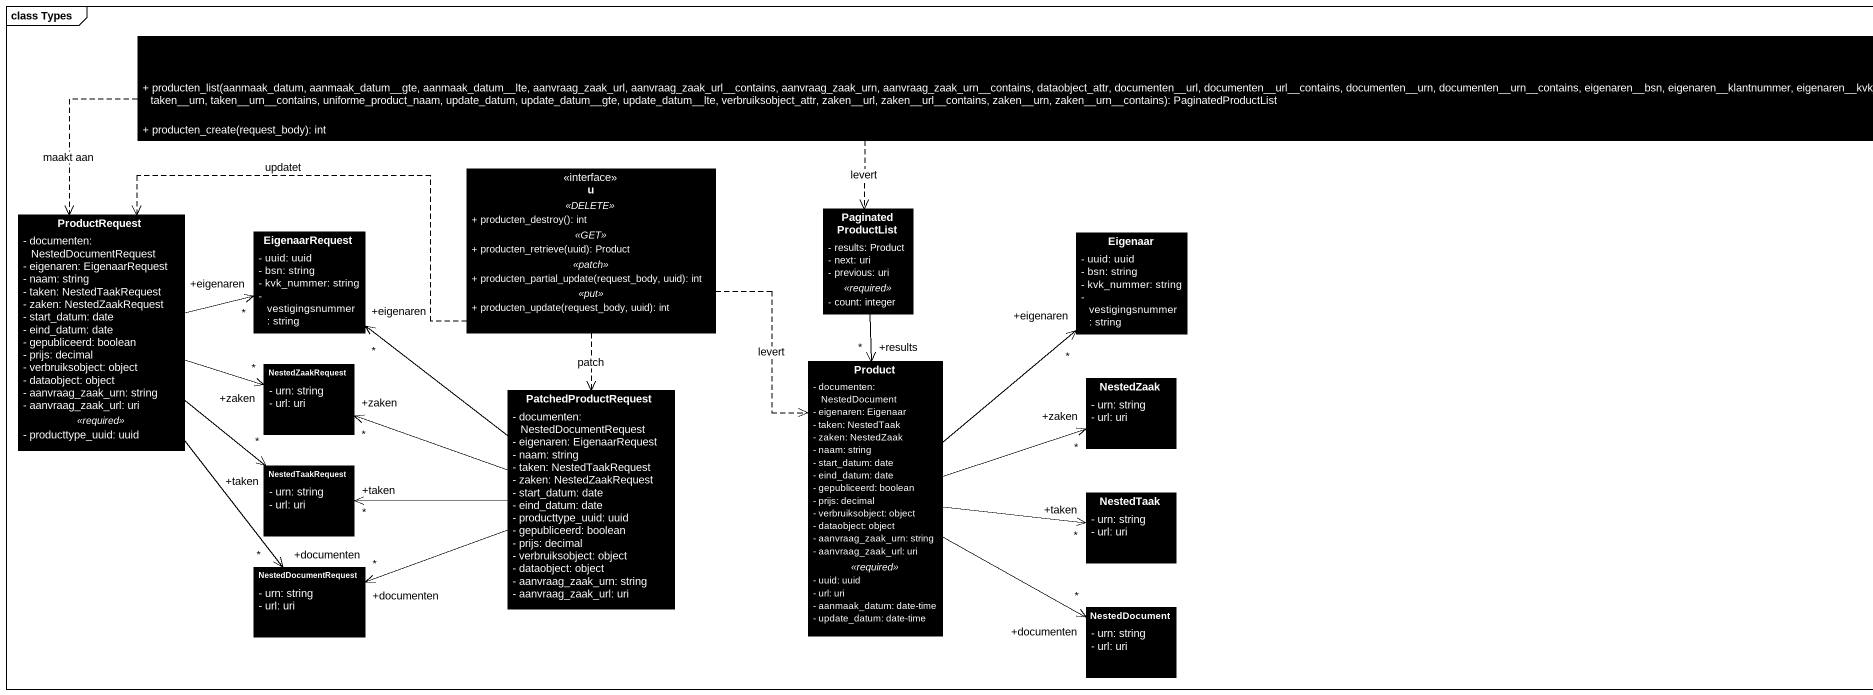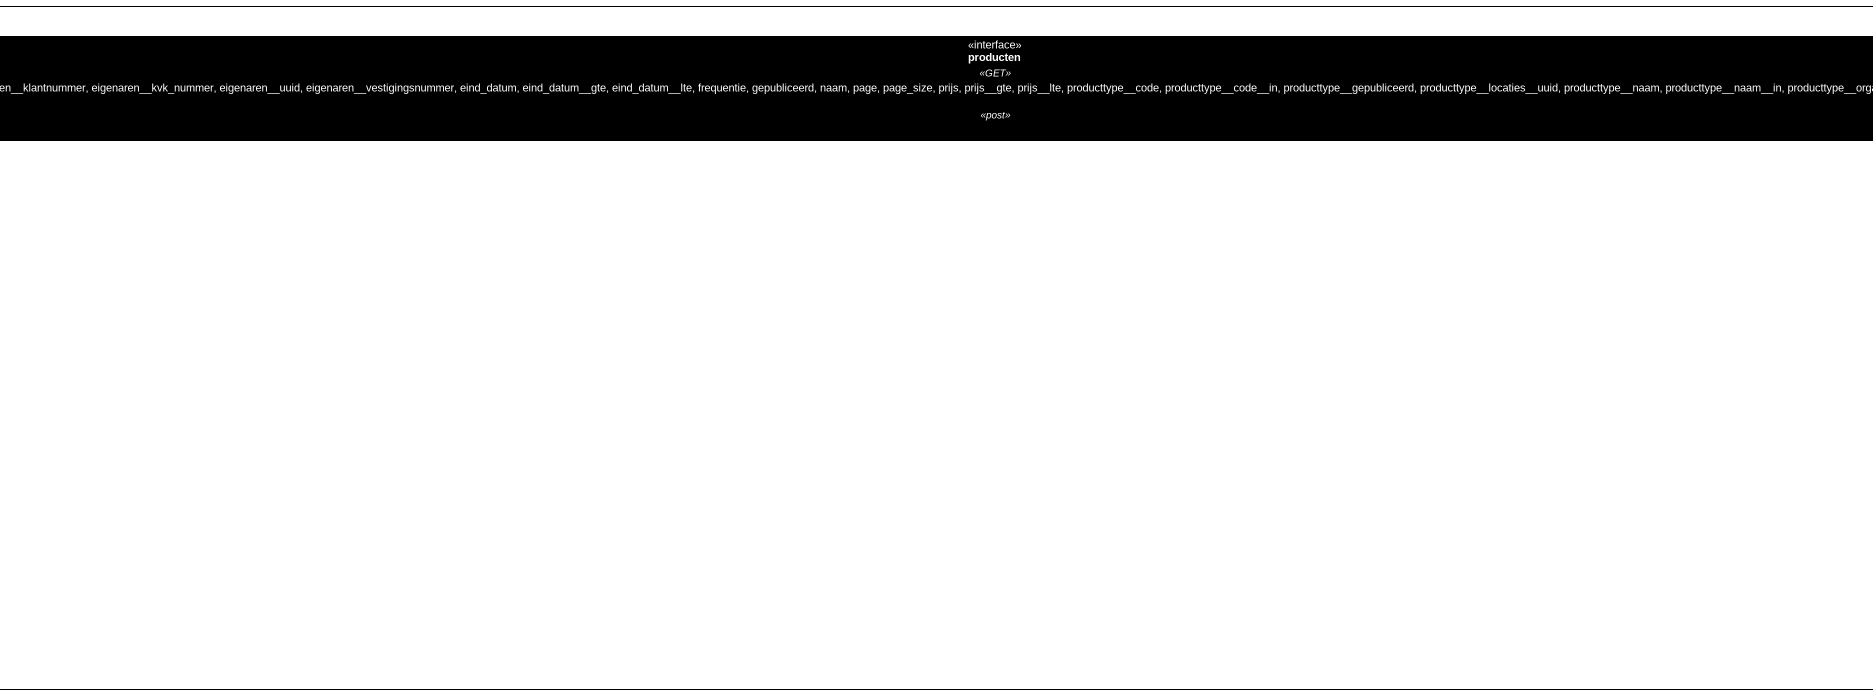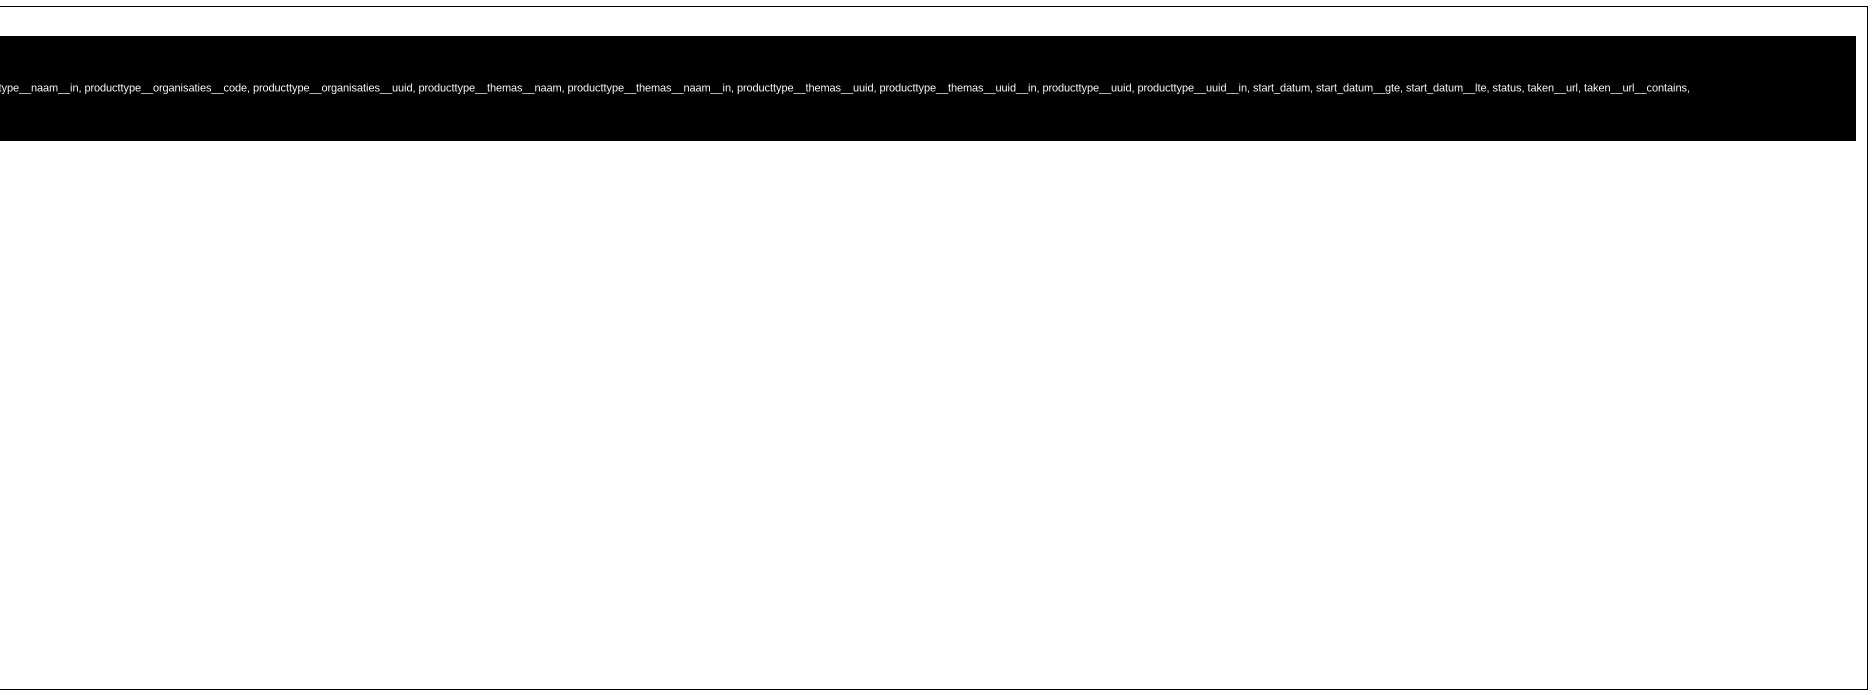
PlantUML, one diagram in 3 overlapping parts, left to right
@startuml
mainframe class Types
hide circle
hide empty members
skinparam classAttributeIconSize 0
interface producten #000000 {
  .. <<GET>> ..
  + producten_list(aanmaak_datum, aanmaak_datum~__gte, aanmaak_datum~__lte, aanvraag_zaak_url, aanvraag_zaak_url~__contains, aanvraag_zaak_urn, aanvraag_zaak_urn~__contains, dataobject_attr, documenten~__url, documenten~__url~__contains, documenten~__urn, documenten~__urn~__contains, eigenaren~__bsn, eigenaren~__klantnummer, eigenaren~__kvk_nummer, eigenaren~__uuid, eigenaren~__vestigingsnummer, eind_datum, eind_datum~__gte, eind_datum~__lte, frequentie, gepubliceerd, naam, page, page_size, prijs, prijs~__gte, prijs~__lte, producttype~__code, producttype~__code~__in, producttype~__gepubliceerd, producttype~__locaties~__uuid, producttype~__naam, producttype~__naam~__in, producttype~__organisaties~__code, producttype~__organisaties~__uuid, producttype~__themas~__naam, producttype~__themas~__naam~__in, producttype~__themas~__uuid, producttype~__themas~__uuid~__in, producttype~__uuid, producttype~__uuid~__in, start_datum, start_datum~__gte, start_datum~__lte, status, taken~__url, taken~__url~__contains, taken~__urn, taken~__urn~__contains, uniforme_product_naam, update_datum, update_datum~__gte, update_datum~__lte, verbruiksobject_attr, zaken~__url, zaken~__url~__contains, zaken~__urn, zaken~__urn~__contains): PaginatedProductList
  .. <<post>> ..
  + producten_create(request_body): int
}
interface u #000000 {
  .. <<DELETE>> ..
  + producten_destroy(): int
  .. <<GET>> ..
  + producten_retrieve(uuid): Product
  .. <<patch>> ..
  + producten_partial_update(request_body, uuid): int
  .. <<put>> ..
  + producten_update(request_body, uuid): int
}
class PaginatedProductList #000000 {
  - results: Product
  - next: uri
  - previous: uri
  .. <<required>> ..
  - count: integer
}
class ProductRequest #000000 {
  - documenten: NestedDocumentRequest
  - eigenaren: EigenaarRequest
  - naam: string
  - taken: NestedTaakRequest
  - zaken: NestedZaakRequest
  - start_datum: date
  - eind_datum: date
  - gepubliceerd: boolean
  - prijs: decimal
  - verbruiksobject: object
  - dataobject: object
  - aanvraag_zaak_urn: string
  - aanvraag_zaak_url: uri
  .. <<required>> ..
  - producttype_uuid: uuid
}
class EigenaarRequest #000000 {
  - uuid: uuid
  - bsn: string
  - kvk_nummer: string
  - vestigingsnummer: string
}
class Eigenaar #000000 {
  - uuid: uuid
  - bsn: string
  - kvk_nummer: string
  - vestigingsnummer: string
}
class NestedZaakRequest #000000 {
  - urn: string
  - url: uri
}
class PatchedProductRequest #000000 {
  - documenten: NestedDocumentRequest
  - eigenaren: EigenaarRequest
  - naam: string
  - taken: NestedTaakRequest
  - zaken: NestedZaakRequest
  - start_datum: date
  - eind_datum: date
  - producttype_uuid: uuid
  - gepubliceerd: boolean
  - prijs: decimal
  - verbruiksobject: object
  - dataobject: object
  - aanvraag_zaak_urn: string
  - aanvraag_zaak_url: uri
}
class Product #000000 {
  - documenten: NestedDocument
  - eigenaren: Eigenaar
  - taken: NestedTaak
  - zaken: NestedZaak
  - naam: string
  - start_datum: date
  - eind_datum: date
  - gepubliceerd: boolean
  - prijs: decimal
  - verbruiksobject: object
  - dataobject: object
  - aanvraag_zaak_urn: string
  - aanvraag_zaak_url: uri
  .. <<required>> ..
  - uuid: uuid
  - url: uri
  - aanmaak_datum: date-time
  - update_datum: date-time
}
class NestedZaak #000000 {
  - urn: string
  - url: uri
}
class NestedTaakRequest #000000 {
  - urn: string
  - url: uri
}
class NestedTaak #000000 {
  - urn: string
  - url: uri
}
class NestedDocumentRequest #000000 {
  - urn: string
  - url: uri
}
class NestedDocument #000000 {
  - urn: string
  - url: uri
}
producten .left.> PaginatedProductList : levert
producten .left.> ProductRequest : maakt aan
u .left.> ProductRequest : updatet
u ..> PatchedProductRequest : patch
u ..> Product : levert
PaginatedProductList --> "+results\n*" Product
ProductRequest -right-> "+eigenaren\n*" EigenaarRequest
ProductRequest -right-> "+zaken\n*" NestedZaakRequest
ProductRequest --> "+taken\n*" NestedTaakRequest
ProductRequest --> "+documenten\n*" NestedDocumentRequest
PatchedProductRequest -up-> "+eigenaren\n*" EigenaarRequest
PatchedProductRequest -left-> "+zaken\n*" NestedZaakRequest
PatchedProductRequest -left-> "+taken\n*" NestedTaakRequest
PatchedProductRequest -left-> "+documenten\n*" NestedDocumentRequest
Product -up-> "+eigenaren\n*" Eigenaar
Product -right-> "+zaken\n*" NestedZaak
Product -right-> "+taken\n*" NestedTaak
Product -right-> "+documenten\n*" NestedDocument
@enduml
